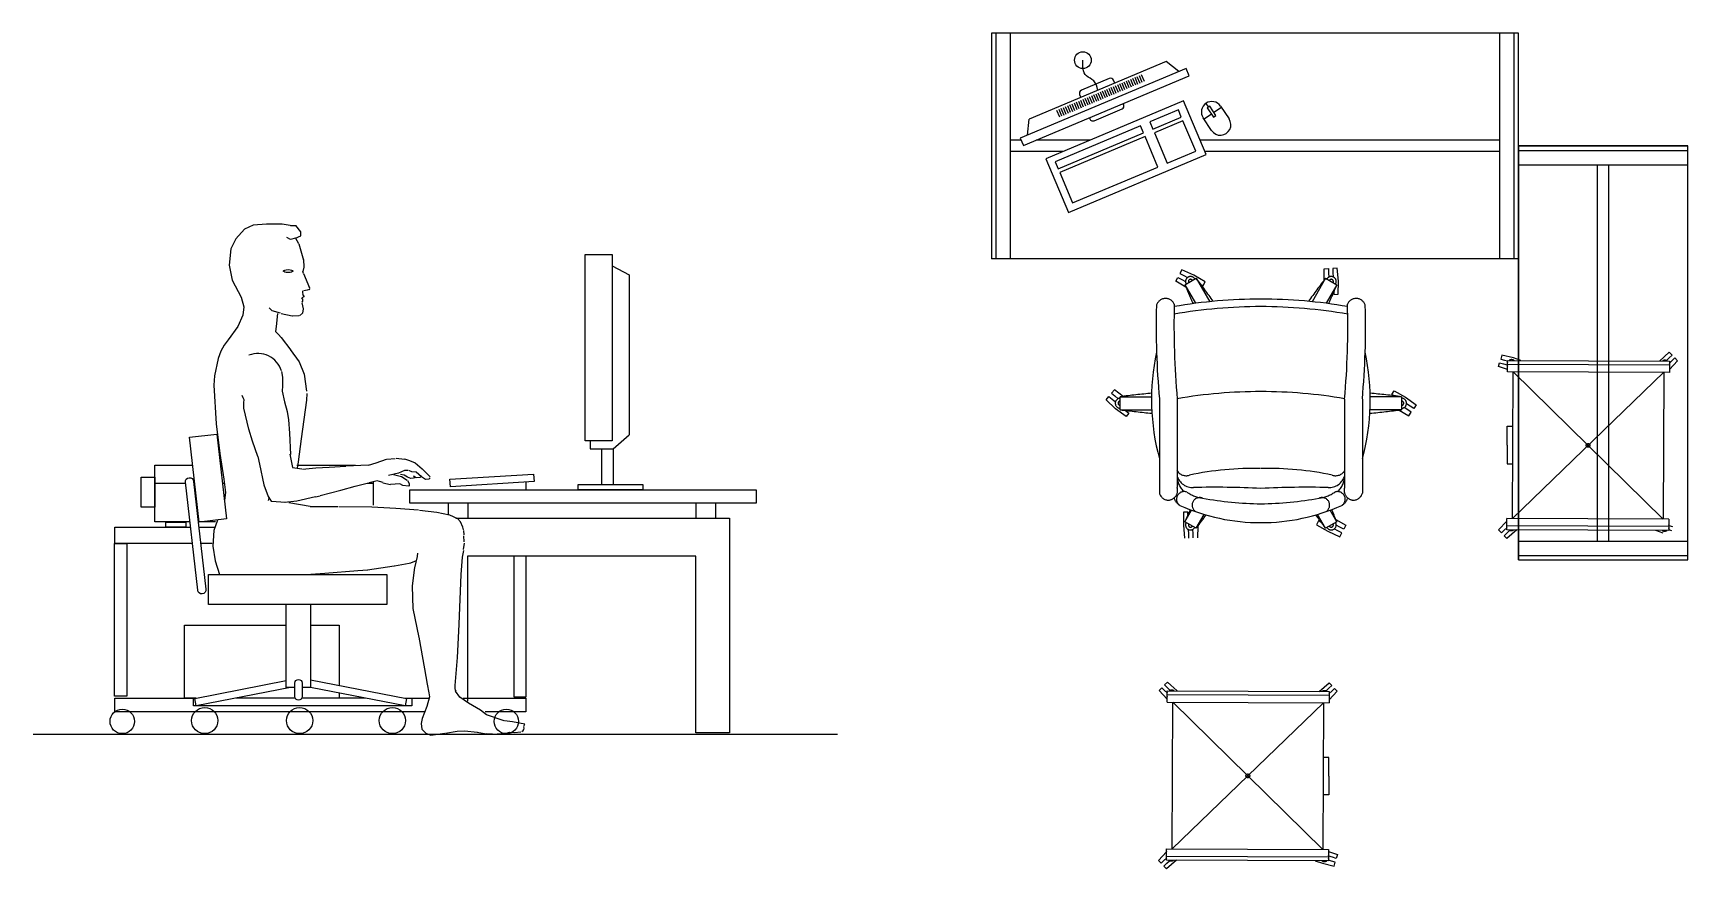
# Model space of a CAD drawing. Header units: metres. Extents: x 1905 to 1922.2, y 1773.7 to 1790.9.
# Drawn here: x 1908.789 to 1913.184, y 1778.733 to 1780.954 of the extents above; entities that cross this region are included whole.
import ezdxf

# ---------------------------------------------------------------- set-up
doc = ezdxf.new("R2010")
doc.units = ezdxf.units.M
doc.linetypes.add('DASHED', pattern=[70, 50, -20])
for name, color, linetype in [('ARREDI', 7, 'Continuous'), ('MEBEL', 7, 'DASHED'), ('UFFICI', 7, 'Continuous')]:
    doc.layers.add(name, color=color, linetype=linetype)

# ---------------------------------------------------------------- blocks, each defined once
blk = doc.blocks.new('CCADUNITCIRCLE', base_point=(0.01, 0.01))
at = {"color": 0, "linetype": 'ByBlock'}
blk.add_circle((0, 0), 1, dxfattribs=at)
blk = doc.blocks.new('CCADLAY2OBJ876')
at = {"layer": 'UFFICI', "color": 7, "linetype": 'Continuous'}
blk.add_arc((0, 0), 1, 17.78282, 110.87537, dxfattribs=at)
blk = doc.blocks.new('CCADLAY2OBJ759')
at = {"layer": 'UFFICI', "color": 7, "linetype": 'Continuous'}
blk.add_arc((0, 0), 1, 128.6595, 198.4362, dxfattribs=at)
blk = doc.blocks.new('CCADLAY2OBJ758')
at = {"layer": 'UFFICI', "color": 7, "linetype": 'Continuous'}
blk.add_arc((0, 0), 1, 270, 90, dxfattribs=at)
blk = doc.blocks.new('CCADLAY2OBJ754')
at = {"layer": 'UFFICI', "color": 7, "linetype": 'Continuous'}
blk.add_arc((0, 0), 1, 270, 90, dxfattribs=at)
blk = doc.blocks.new('CCADLAY2OBJ781')
at = {"layer": 'UFFICI', "color": 7, "linetype": 'Continuous'}
blk.add_arc((0, 0), 1, 140.2756, 243.5885, dxfattribs=at)
blk = doc.blocks.new('CCADLAY2OBJ857')
at = {"layer": 'UFFICI', "color": 7, "linetype": 'Continuous'}
blk.add_arc((0, 0), 1, 303.6896, 14.0364, dxfattribs=at)

msp = doc.modelspace()

# ---------------------------------------------------------------- linework, layer by layer
for p, q in [((1910.2987, 1779.8492), (1910.2987, 1779.7547)), ((1910.329, 1779.8492), (1910.329, 1779.7547))]:
    msp.add_line(p, q)
at = {"color": 251}
for points in [[(1911.8445, 1780.7738), (1911.4787, 1780.6199), (1911.5386, 1780.4775), (1911.9044, 1780.6315)], [(1911.8305, 1780.7498), (1911.7549, 1780.718), (1911.7629, 1780.6991), (1911.8384, 1780.7309)], [(1911.7303, 1780.7076), (1911.5037, 1780.6122), (1911.5117, 1780.5934), (1911.7382, 1780.6887)], [(1911.8425, 1780.7213), (1911.7669, 1780.6895), (1911.8011, 1780.6084), (1911.8766, 1780.6402)], [(1911.7423, 1780.6791), (1911.5157, 1780.5838), (1911.5498, 1780.5027), (1911.7764, 1780.598)]]:
    msp.add_lwpolyline(points, close=True, dxfattribs=at)
msp.add_lwpolyline([(1910.329, 1779.7547), (1910.4078, 1779.7547), (1910.4078, 1779.7402), (1910.2365, 1779.7402), (1910.2365, 1779.7547), (1910.329, 1779.7547)])
at = {"layer": 'ARREDI', "color": 251}
for p, q in [((1911.7985, 1780.8786), (1911.4346, 1780.7255)), ((1911.832, 1780.8525), (1911.7985, 1780.8786)), ((1911.8512, 1780.8605), (1911.4107, 1780.6752)), ((1911.4192, 1780.655), (1911.8596, 1780.8404)), ((1911.7173, 1780.8156), (1911.7098, 1780.8335)), ((1911.7231, 1780.818), (1911.7155, 1780.8359)), ((1911.7288, 1780.8205), (1911.7213, 1780.8383)), ((1911.7346, 1780.8229), (1911.7271, 1780.8407)), ((1911.7403, 1780.8253), (1911.7328, 1780.8432)), ((1911.8596, 1780.8404), (1911.8512, 1780.8605)), ((1911.6136, 1780.772), (1911.6061, 1780.7898)), ((1911.6194, 1780.7744), (1911.6119, 1780.7922)), ((1911.6251, 1780.7768), (1911.6176, 1780.7947)), ((1911.6309, 1780.7792), (1911.6234, 1780.7971)), ((1911.6366, 1780.7817), (1911.6291, 1780.7995)), ((1911.6424, 1780.7841), (1911.6349, 1780.8019)), ((1911.6482, 1780.7865), (1911.6407, 1780.8044)), ((1911.6539, 1780.7889), (1911.6464, 1780.8068)), ((1911.6597, 1780.7914), (1911.6522, 1780.8092)), ((1911.6655, 1780.7938), (1911.6579, 1780.8116)), ((1911.6712, 1780.7962), (1911.6637, 1780.8141)), ((1911.677, 1780.7986), (1911.6695, 1780.8165)), ((1911.6827, 1780.8011), (1911.6752, 1780.8189)), ((1911.6885, 1780.8035), (1911.681, 1780.8213)), ((1911.6943, 1780.8059), (1911.6867, 1780.8238)), ((1911.7, 1780.8083), (1911.6925, 1780.8262)), ((1911.7058, 1780.8108), (1911.6983, 1780.8286)), ((1911.7115, 1780.8132), (1911.704, 1780.831)), ((1911.5157, 1780.7308), (1911.5082, 1780.7486)), ((1911.5214, 1780.7332), (1911.5139, 1780.751)), ((1911.5272, 1780.7356), (1911.5197, 1780.7535)), ((1911.533, 1780.738), (1911.5254, 1780.7559)), ((1911.5387, 1780.7405), (1911.5312, 1780.7583)), ((1911.5445, 1780.7429), (1911.537, 1780.7607)), ((1911.5502, 1780.7453), (1911.5427, 1780.7631)), ((1911.556, 1780.7477), (1911.5485, 1780.7656)), ((1911.5618, 1780.7502), (1911.5543, 1780.768)), ((1911.5675, 1780.7526), (1911.56, 1780.7704)), ((1911.5733, 1780.755), (1911.5658, 1780.7728)), ((1911.579, 1780.7574), (1911.5715, 1780.7753)), ((1911.5848, 1780.7598), (1911.5773, 1780.7777)), ((1911.5906, 1780.7623), (1911.5831, 1780.7801)), ((1911.5963, 1780.7647), (1911.5888, 1780.7825)), ((1911.6021, 1780.7671), (1911.5946, 1780.785)), ((1911.6078, 1780.7695), (1911.6003, 1780.7874)), ((1911.9105, 1780.7579), (1911.9041, 1780.7675)), ((1911.9451, 1780.7564), (1911.9252, 1780.743)), ((1911.9427, 1780.7599), (1911.9653, 1780.7262)), ((1911.4298, 1780.6832), (1911.4346, 1780.7255)), ((1911.919, 1780.6952), (1911.8964, 1780.7289)), ((1911.9187, 1780.7387), (1911.8988, 1780.7254)), ((1911.4107, 1780.6752), (1911.4192, 1780.655))]:
    msp.add_line(p, q, dxfattribs=at)
for points in [[(1911.6614, 1780.8209), (1911.6581, 1780.8288, 0.414214), (1911.647, 1780.8333), (1911.5729, 1780.8021, 0.414214), (1911.5684, 1780.791), (1911.5717, 1780.7831)], [(1911.5946, 1780.7288), (1911.5958, 1780.7259, 0.414214), (1911.6068, 1780.7214), (1911.681, 1780.7526, 0.414214), (1911.6855, 1780.7637), (1911.6843, 1780.7666)]]:
    msp.add_lwpolyline(points, format="xyb", dxfattribs=at)
msp.add_lwpolyline([(1911.9304, 1780.7352), (1911.9138, 1780.7601), (1911.9073, 1780.7557), (1911.924, 1780.7308)], close=True, dxfattribs=at)
msp.add_circle((1911.5769, 1780.8822), 0.0222, dxfattribs=at)
for centre, start, end in [((1911.9196, 1780.7444), 33.8331, 213.8331), ((1911.9421, 1780.7107), 213.8331, 33.8331)]:
    msp.add_arc(centre, 0.0279, start, end, dxfattribs=at)
msp.add_spline([(1911.6165, 1780.802), (1911.6057, 1780.8277), (1911.5864, 1780.8406), (1911.5769, 1780.8822)], degree=3, dxfattribs=at)
at = {"layer": 'MEBEL', "color": 251, "ltscale": 100}
for p, q in [((1911.3339, 1780.9542), (1911.3339, 1780.3542)), ((1911.3339, 1780.9542), (1911.3339, 1780.3542)), ((1912.7339, 1780.9542), (1911.3339, 1780.9542)), ((1911.3459, 1780.9542), (1911.3459, 1780.3542)), ((1911.3839, 1780.9542), (1911.3839, 1780.3542)), ((1912.7339, 1780.9542), (1911.9781, 1780.9542)), ((1912.6839, 1780.9542), (1912.6839, 1780.3542)), ((1912.7219, 1780.9542), (1912.7219, 1780.3542)), ((1912.7339, 1780.3542), (1912.7339, 1780.9542)), ((1911.4132, 1780.6692), (1911.3839, 1780.6692)), ((1911.596, 1780.6692), (1911.453, 1780.6692)), ((1912.6839, 1780.6692), (1911.8885, 1780.6692)), ((1911.5247, 1780.6392), (1911.3839, 1780.6392)), ((1912.6839, 1780.6392), (1911.9011, 1780.6392)), ((1913.1839, 1780.6542), (1912.7339, 1780.6542)), ((1912.7339, 1780.6542), (1913.1839, 1780.6542)), ((1912.7339, 1780.6542), (1912.7339, 1780.2542)), ((1912.7339, 1780.2542), (1912.7339, 1780.6542)), ((1912.7339, 1780.6422), (1913.1839, 1780.6422)), ((1913.1439, 1780.6542), (1913.1739, 1780.6542)), ((1913.1839, 1780.2542), (1913.1839, 1780.6542)), ((1912.7339, 1780.6042), (1913.1839, 1780.6042)), ((1912.9439, 1780.2542), (1912.9439, 1780.6042)), ((1912.9739, 1780.2542), (1912.9739, 1780.6042)), ((1912.7339, 1780.5442), (1912.7339, 1780.5142)), ((1912.7339, 1780.3542), (1911.3339, 1780.3542)), ((1911.8401, 1780.3253), (1911.8348, 1780.315)), ((1911.8348, 1780.315), (1911.8451, 1780.3097)), ((1911.8717, 1780.3109), (1911.8401, 1780.3253)), ((1911.8451, 1780.3097), (1911.855, 1780.3046)), ((1911.9017, 1780.2934), (1911.8717, 1780.3109)), ((1912.2175, 1780.2974), (1912.2176, 1780.3278)), ((1912.2176, 1780.3278), (1912.2291, 1780.3283)), ((1912.2291, 1780.3283), (1912.2297, 1780.3168)), ((1912.2297, 1780.3168), (1912.2302, 1780.3056)), ((1912.2522, 1780.3294), (1912.2407, 1780.3288)), ((1912.2407, 1780.3288), (1912.2412, 1780.3173)), ((1912.2412, 1780.3173), (1912.2417, 1780.3062)), ((1912.2555, 1780.2948), (1912.2522, 1780.3294)), ((1911.8242, 1780.2945), (1911.8295, 1780.3048)), ((1911.8505, 1780.2792), (1911.8242, 1780.2945)), ((1911.8295, 1780.3048), (1911.8398, 1780.2995)), ((1911.8398, 1780.2995), (1911.8497, 1780.2943)), ((1911.8479, 1780.2853), (1911.8779, 1780.3026)), ((1911.8479, 1780.2853), (1911.8764, 1780.2361)), ((1911.8779, 1780.3026), (1911.9138, 1780.2404)), ((1911.8903, 1780.2863), (1911.8964, 1780.2832)), ((1911.8964, 1780.2832), (1911.9017, 1780.2934)), ((1912.2215, 1780.3026), (1912.1856, 1780.2404)), ((1912.2215, 1780.3026), (1912.2515, 1780.2853)), ((1912.2515, 1780.2853), (1912.2231, 1780.2361)), ((1912.2435, 1780.2664), (1912.2438, 1780.2596)), ((1912.2554, 1780.2601), (1912.2555, 1780.2948)), ((1912.2438, 1780.2596), (1912.2554, 1780.2601)), ((1912.7339, 1779.5542), (1912.7339, 1780.2542)), ((1912.7339, 1780.2542), (1912.7339, 1779.5542)), ((1912.9439, 1779.6042), (1912.9439, 1780.2542)), ((1912.9739, 1779.6042), (1912.9739, 1780.2542)), ((1913.1839, 1779.5542), (1913.1839, 1780.2542)), ((1912.6896, 1780.098), (1912.6868, 1780.0879)), ((1912.6868, 1780.0879), (1912.6969, 1780.085)), ((1912.7204, 1780.0909), (1912.6896, 1780.098)), ((1912.7402, 1780.0841), (1912.7204, 1780.0909)), ((1913.108, 1780.0826), (1913.1345, 1780.1058)), ((1913.1342, 1780.091), (1913.127, 1780.0839)), ((1913.1418, 1780.0983), (1913.1342, 1780.091)), ((1913.1345, 1780.1058), (1913.1418, 1780.0983)), ((1913.1491, 1780.0907), (1913.1415, 1780.0834)), ((1913.1564, 1780.0832), (1913.1491, 1780.0907)), ((1912.681, 1780.0677), (1912.6839, 1780.0778)), ((1912.7046, 1780.0597), (1912.681, 1780.0677)), ((1912.6839, 1780.0778), (1912.694, 1780.0749)), ((1912.694, 1780.0749), (1912.7037, 1780.0722)), ((1912.6969, 1780.085), (1912.7047, 1780.0828)), ((1912.7046, 1780.0543), (1912.7047, 1780.0843)), ((1913.1346, 1780.0525), (1912.7046, 1780.0543)), ((1912.7047, 1780.0843), (1913.1347, 1780.0825)), ((1912.7047, 1780.0743), (1913.1347, 1780.0725)), ((1912.718, 1779.6642), (1912.7196, 1780.0542)), ((1913.1196, 1780.0526), (1912.718, 1779.6642)), ((1912.7196, 1780.0542), (1913.118, 1779.6626)), ((1913.1196, 1780.0526), (1913.118, 1779.6626)), ((1913.1415, 1780.0834), (1913.1343, 1780.0764)), ((1913.1347, 1780.0825), (1913.1346, 1780.0525)), ((1913.1346, 1780.0599), (1913.1348, 1780.0601)), ((1913.1348, 1780.0601), (1913.1564, 1780.0832)), ((1911.6608, 1780.006), (1911.6534, 1779.9972)), ((1911.6836, 1779.9887), (1911.6608, 1780.006)), ((1912.3972, 1779.994), (1912.4034, 1780.0037)), ((1912.4034, 1780.0037), (1912.4335, 1779.9865)), ((1911.6385, 1779.9795), (1911.6459, 1779.9884)), ((1911.6639, 1779.9559), (1911.6385, 1779.9795)), ((1911.6459, 1779.9884), (1911.6548, 1779.9809)), ((1911.6534, 1779.9972), (1911.6622, 1779.9898)), ((1911.6548, 1779.9809), (1911.6633, 1779.9738)), ((1911.6622, 1779.9898), (1911.6707, 1779.9826)), ((1911.6915, 1779.9349), (1911.6639, 1779.9559)), ((1911.6762, 1779.9531), (1911.6762, 1779.9878)), ((1911.6762, 1779.9878), (1911.7594, 1779.9878)), ((1911.7802, 1779.9817), (1911.7802, 1779.7318)), ((1911.8274, 1779.9817), (1911.8274, 1779.7464)), ((1912.272, 1779.9817), (1912.272, 1779.7464)), ((1912.3192, 1779.9817), (1912.3192, 1779.7318)), ((1912.4233, 1779.9878), (1912.34, 1779.9878)), ((1912.4029, 1779.9904), (1912.3972, 1779.994)), ((1912.4233, 1779.9878), (1912.4233, 1779.9531)), ((1912.4396, 1779.9532), (1912.4302, 1779.9592)), ((1912.4335, 1779.9865), (1912.4618, 1779.9664)), ((1912.4458, 1779.9629), (1912.4364, 1779.9689)), ((1912.4556, 1779.9567), (1912.4458, 1779.9629)), ((1912.4618, 1779.9664), (1912.4556, 1779.9567)), ((1911.6762, 1779.9531), (1911.7599, 1779.9531)), ((1911.6898, 1779.9514), (1911.6901, 1779.9512)), ((1911.6901, 1779.9512), (1911.6989, 1779.9437)), ((1911.6989, 1779.9437), (1911.6915, 1779.9349)), ((1912.4233, 1779.9531), (1912.3395, 1779.9531)), ((1912.4167, 1779.9523), (1912.4431, 1779.9372)), ((1912.4493, 1779.9469), (1912.4396, 1779.9532)), ((1912.4431, 1779.9372), (1912.4493, 1779.9469)), ((1912.7038, 1779.8593), (1912.704, 1779.9093)), ((1912.704, 1779.9093), (1912.719, 1779.9092)), ((1912.7038, 1779.8593), (1912.7036, 1779.8093)), ((1912.7038, 1779.8593), (1912.7038, 1779.8593)), ((1912.7038, 1779.8593), (1912.7038, 1779.8593)), ((1912.7036, 1779.8093), (1912.7186, 1779.8092)), ((1911.844, 1779.6808), (1911.8439, 1779.6461)), ((1911.8556, 1779.6813), (1911.844, 1779.6808)), ((1911.8479, 1779.6556), (1911.8655, 1779.6861)), ((1911.8779, 1779.6383), (1911.8479, 1779.6556)), ((1911.8559, 1779.6745), (1911.8556, 1779.6813)), ((1911.8779, 1779.6383), (1911.8991, 1779.6749)), ((1912.2031, 1779.6578), (1912.1977, 1779.6475)), ((1912.1977, 1779.6475), (1912.2277, 1779.6301)), ((1912.2215, 1779.6383), (1912.2003, 1779.6749)), ((1912.2091, 1779.6547), (1912.2031, 1779.6578)), ((1912.2515, 1779.6556), (1912.2215, 1779.6383)), ((1912.2515, 1779.6556), (1912.2339, 1779.6861)), ((1912.2489, 1779.6617), (1912.2752, 1779.6464)), ((1912.2596, 1779.6415), (1912.2497, 1779.6466)), ((1912.2752, 1779.6464), (1912.2699, 1779.6362)), ((1912.7028, 1779.6567), (1912.6812, 1779.6336)), ((1912.7029, 1779.6343), (1912.703, 1779.6643)), ((1913.133, 1779.6625), (1912.703, 1779.6643)), ((1913.133, 1779.6625), (1913.1329, 1779.6325)), ((1911.8439, 1779.6461), (1911.8472, 1779.6116)), ((1911.8582, 1779.6236), (1911.8577, 1779.6348)), ((1911.8587, 1779.6121), (1911.8582, 1779.6236)), ((1911.8698, 1779.6242), (1911.8692, 1779.6353)), ((1911.8703, 1779.6126), (1911.8698, 1779.6242)), ((1911.8819, 1779.6436), (1911.8818, 1779.6131)), ((1912.2277, 1779.6301), (1912.2593, 1779.6156)), ((1912.2543, 1779.6312), (1912.2444, 1779.6363)), ((1912.2646, 1779.6259), (1912.2543, 1779.6312)), ((1912.2593, 1779.6156), (1912.2646, 1779.6259)), ((1912.2699, 1779.6362), (1912.2596, 1779.6415)), ((1912.6812, 1779.6336), (1912.6885, 1779.6261)), ((1912.6885, 1779.6261), (1912.6961, 1779.6334)), ((1912.6958, 1779.6185), (1912.7034, 1779.6258)), ((1912.7031, 1779.611), (1912.6958, 1779.6185)), ((1912.6961, 1779.6334), (1912.7034, 1779.6404)), ((1913.1329, 1779.6325), (1912.7029, 1779.6343)), ((1913.133, 1779.6425), (1912.703, 1779.6443)), ((1912.7296, 1779.6342), (1912.7031, 1779.611)), ((1912.7034, 1779.6258), (1912.7107, 1779.6329)), ((1912.7339, 1779.6042), (1913.1839, 1779.6042)), ((1913.0974, 1779.6327), (1913.1173, 1779.6259)), ((1913.1408, 1779.6318), (1913.1329, 1779.634)), ((1913.1437, 1779.6419), (1913.1339, 1779.6446)), ((1912.7339, 1779.5662), (1913.1839, 1779.5662)), ((1912.7339, 1779.5542), (1913.1839, 1779.5542)), ((1911.7793, 1779.2069), (1911.7866, 1779.2144)), ((1911.8006, 1779.1837), (1911.7793, 1779.2069)), ((1911.7866, 1779.2144), (1911.7941, 1779.207)), ((1911.8014, 1779.2294), (1911.794, 1779.2219)), ((1911.794, 1779.2219), (1911.8015, 1779.2145)), ((1911.7941, 1779.207), (1911.8014, 1779.1999)), ((1911.8276, 1779.206), (1911.8014, 1779.2294)), ((1911.8015, 1779.2145), (1911.8087, 1779.2074)), ((1912.2043, 1779.2045), (1912.2307, 1779.2276)), ((1912.2305, 1779.2128), (1912.2232, 1779.2058)), ((1912.238, 1779.2201), (1912.2305, 1779.2128)), ((1912.2307, 1779.2276), (1912.238, 1779.2201)), ((1912.2453, 1779.2125), (1912.2378, 1779.2052)), ((1912.2526, 1779.205), (1912.2453, 1779.2125)), ((1911.8009, 1779.1835), (1911.8006, 1779.1837)), ((1911.8008, 1779.1761), (1911.8009, 1779.2061)), ((1911.8008, 1779.1761), (1912.2308, 1779.1744)), ((1911.8009, 1779.2061), (1912.2309, 1779.2044)), ((1911.8009, 1779.1961), (1912.2309, 1779.1944)), ((1911.8143, 1778.786), (1911.8158, 1779.176)), ((1911.8143, 1778.786), (1912.2158, 1779.1744)), ((1912.2143, 1778.7844), (1911.8158, 1779.176)), ((1912.2158, 1779.1744), (1912.2143, 1778.7844)), ((1912.2378, 1779.2052), (1912.2305, 1779.1982)), ((1912.2309, 1779.2044), (1912.2308, 1779.1744)), ((1912.2311, 1779.182), (1912.2526, 1779.205)), ((1912.2302, 1779.0294), (1912.2152, 1779.0294)), ((1912.23, 1778.9794), (1912.2302, 1779.0294)), ((1912.23, 1778.9794), (1912.2298, 1778.9294)), ((1912.23, 1778.9794), (1912.23, 1778.9794)), ((1912.23, 1778.9794), (1912.23, 1778.9794)), ((1912.2298, 1778.9294), (1912.2148, 1778.9294)), ((1911.799, 1778.7785), (1911.7775, 1778.7555)), ((1911.7992, 1778.7787), (1911.799, 1778.7785)), ((1911.7992, 1778.7561), (1911.7993, 1778.7861)), ((1911.7993, 1778.7861), (1912.2293, 1778.7844)), ((1912.2293, 1778.7844), (1912.2291, 1778.7544)), ((1912.2292, 1778.779), (1912.2529, 1778.7709)), ((1912.2529, 1778.7709), (1912.25, 1778.7608)), ((1911.7775, 1778.7555), (1911.7848, 1778.7479)), ((1911.7848, 1778.7479), (1911.7923, 1778.7552)), ((1911.7921, 1778.7404), (1911.7996, 1778.7477)), ((1911.7994, 1778.7328), (1911.7921, 1778.7404)), ((1911.7923, 1778.7552), (1911.7996, 1778.7623)), ((1912.2292, 1778.7644), (1911.7992, 1778.7661)), ((1912.2291, 1778.7544), (1911.7992, 1778.7561)), ((1911.8258, 1778.756), (1911.7994, 1778.7328)), ((1911.7996, 1778.7477), (1911.8069, 1778.7547)), ((1912.1937, 1778.7545), (1912.2135, 1778.7478)), ((1912.2135, 1778.7478), (1912.2442, 1778.7406)), ((1912.237, 1778.7536), (1912.2292, 1778.7558)), ((1912.2399, 1778.7637), (1912.2301, 1778.7665)), ((1912.2471, 1778.7507), (1912.237, 1778.7536)), ((1912.25, 1778.7608), (1912.2399, 1778.7637)), ((1912.2442, 1778.7406), (1912.2471, 1778.7507))]:
    msp.add_line(p, q, dxfattribs=at)
at = {"layer": 'MEBEL', "ltscale": 100}
for centre in [(1912.9188, 1779.8584), (1912.015, 1778.9802)]:
    msp.add_circle(centre, 0.005, dxfattribs=at)
at = {"layer": 'MEBEL', "linetype": 'Continuous', "ltscale": 0.7}
for centre in [(1912.9188, 1779.8584), (1912.015, 1778.9802)]:
    msp.add_circle(centre, 0.005, dxfattribs=at)
at = {"layer": 'MEBEL', "color": 251, "ltscale": 100}
for centre, radius, start, end in [((1911.8629, 1780.294), 0.0133, 30, 210), ((1912.2365, 1780.294), 0.0133, 330, 150), ((1913.7584, 1781.0787), 2.0687, 202.5522, 204.0646), ((1911.8629, 1780.294), 0.00578, 30, 210), ((1910.2356, 1779.0448), 2.0687, 35.3389, 37.4478), ((1913.8638, 1779.0448), 2.0687, 142.5522, 144.6611), ((1910.341, 1781.0787), 2.0687, 335.9354, 337.4478), ((1912.2365, 1780.294), 0.00578, 330, 150), ((1913.9027, 1780.1728), 2.1311, 178.4583, 185.1431), ((1911.7966, 1780.224), 0.025, 23.3646, 166.0119), ((1913.9811, 1780.1746), 2.1622, 178.4274, 185.1186), ((1912.0497, 1778.9096), 1.3177, 90, 100.0809), ((1912.0497, 1778.9096), 1.3377, 90, 99.9112), ((1912.0497, 1778.9096), 1.3377, 80.0888, 90), ((1912.0497, 1778.9096), 1.3177, 79.9191, 90), ((1910.1184, 1780.1746), 2.1622, 354.8814, 1.5726), ((1912.3028, 1780.224), 0.025, 13.9881, 156.6354), ((1910.1967, 1780.1728), 2.1311, 354.8569, 1.5417), ((1912.3617, 1779.9799), 0.6024, 167.935, 195.1126), ((1911.7377, 1779.9799), 0.6024, 344.8874, 12.065), ((1912.7156, 1780.0742), 0.0121, 55.7375, 123.8046), ((1912.7156, 1780.0742), 0.0121, 154.715, 204.8272), ((1913.1228, 1780.0726), 0.0121, 55.7375, 123.8046), ((1912.0497, 1778.6837), 1.3177, 90, 99.7142), ((1912.0497, 1778.6837), 1.3177, 80.2858, 90), ((1911.6762, 1779.9705), 0.0133, 90, 270), ((1911.6762, 1779.9705), 0.00578, 90, 270), ((1911.9443, 1777.9365), 2.0687, 95.1232, 97.4478), ((1912.1551, 1777.9365), 2.0687, 82.5522, 84.8768), ((1912.4233, 1779.9705), 0.0133, 270, 90), ((1912.4233, 1779.9705), 0.00578, 270, 90), ((1911.9443, 1782.0044), 2.0687, 262.5522, 264.9), ((1912.1551, 1782.0044), 2.0687, 275.1, 277.4478), ((1911.8511, 1779.8063), 0.0284, 210.9998, 288.2701), ((1912.0265, 1779.0121), 0.785, 88.3552, 102.2414), ((1912.0729, 1779.0121), 0.785, 77.7586, 91.6448), ((1912.2483, 1779.8063), 0.0284, 251.7299, 329.0002), ((1911.8029, 1779.7386), 0.0257, 268.5806, 17.7975), ((1911.8459, 1779.7155), 0.0201, 67.8258, 236.3114), ((1911.8816, 1779.7764), 0.0542, 179.478, 228.8422), ((1911.8685, 1779.7894), 0.043, 196.9411, 273.1092), ((1911.9073, 1779.8122), 0.0948, 235.4751, 262.4619), ((1911.9261, 1777.0926), 2.6545, 87.3318, 91.193), ((1912.1733, 1777.0926), 2.6545, 88.807, 92.6682), ((1912.1921, 1779.8122), 0.0948, 277.5381, 304.5249), ((1912.2309, 1779.7894), 0.043, 266.8908, 343.0589), ((1912.2535, 1779.7155), 0.0201, 303.6886, 112.1742), ((1912.2178, 1779.7764), 0.0542, 311.1578, 0.522), ((1912.2965, 1779.7386), 0.0257, 162.2025, 271.4194), ((1911.8045, 1779.7378), 0.025, 193.9881, 271.9852), ((1911.8539, 1779.7302), 0.0368, 198.6123, 238.7576), ((1912.0494, 1780.1799), 0.5268, 245.9635, 270.0368), ((1911.8872, 1779.6996), 0.0201, 67.8258, 236.3114), ((1912.0608, 1780.6295), 0.9262, 259.6746, 269.3108), ((1912.0386, 1780.6295), 0.9262, 270.6892, 280.3254), ((1912.05, 1780.1799), 0.5268, 269.9632, 294.0365), ((1912.2122, 1779.6996), 0.0201, 303.6886, 112.1742), ((1912.2455, 1779.7302), 0.0368, 301.2424, 341.3877), ((1912.295, 1779.7378), 0.025, 268.0148, 346.0119), ((1913.7584, 1778.8622), 2.0687, 156.4846, 157.4478), ((1911.8629, 1779.647), 0.0133, 150, 330), ((1911.8629, 1779.647), 0.00578, 150, 330), ((1910.2356, 1780.8962), 2.0687, 322.5522, 323.7681), ((1913.8638, 1780.8962), 2.0687, 216.2319, 217.4478), ((1912.2365, 1779.647), 0.0133, 210, 30), ((1912.2365, 1779.647), 0.00578, 210, 30), ((1910.341, 1778.8622), 2.0687, 22.5522, 23.5154), ((1913.122, 1779.6426), 0.0121, 334.715, 24.8272), ((1912.7148, 1779.6442), 0.0121, 235.7375, 303.8046), ((1913.122, 1779.6426), 0.0121, 235.7375, 303.8046), ((1911.8128, 1779.196), 0.0121, 55.7375, 123.8046), ((1911.8118, 1779.1961), 0.0121, 154.715, 204.8272), ((1912.219, 1779.1944), 0.0121, 55.7375, 123.8046), ((1912.2183, 1778.7644), 0.0121, 334.715, 24.8272), ((1911.8111, 1778.7661), 0.0121, 235.7375, 303.8046), ((1912.2183, 1778.7644), 0.0121, 235.7375, 303.8046)]:
    msp.add_arc(centre, radius, start, end, dxfattribs=at)
at = {"layer": 'UFFICI', "color": 7, "linetype": 'Continuous'}
for p, q in [((1909.3737, 1780.4436), (1909.3502, 1780.4333)), ((1909.409, 1780.4467), (1909.373, 1780.4436)), ((1909.4506, 1780.4467), (1909.409, 1780.4467)), ((1909.4712, 1780.4426), (1909.4506, 1780.4467)), ((1909.4722, 1780.4426), (1909.4862, 1780.4426)), ((1909.5001, 1780.4261), (1909.4862, 1780.4426)), ((1909.3275, 1780.4074), (1909.3139, 1780.3806)), ((1909.3502, 1780.4333), (1909.3275, 1780.4074)), ((1909.4722, 1780.4054), (1909.4629, 1780.4105)), ((1909.4856, 1780.4095), (1909.4722, 1780.4054)), ((1909.495, 1780.3943), (1909.4855, 1780.4102)), ((1909.4856, 1780.4095), (1909.5001, 1780.4157)), ((1909.495, 1780.3943), (1909.5071, 1780.351)), ((1909.5001, 1780.4157), (1909.5001, 1780.4261)), ((1909.3139, 1780.3806), (1909.3099, 1780.3371)), ((1909.5066, 1780.3522), (1909.5075, 1780.3321)), ((1909.3099, 1780.3371), (1909.3178, 1780.2979)), ((1909.5075, 1780.3321), (1909.5051, 1780.321)), ((1909.5066, 1780.3152), (1909.5051, 1780.321)), ((1909.5066, 1780.3152), (1909.5228, 1780.2768)), ((1910.327, 1780.336), (1910.3715, 1780.3118)), ((1910.3715, 1780.3119), (1910.3715, 1779.8864)), ((1909.3178, 1780.2979), (1909.3416, 1780.2524)), ((1909.5047, 1780.2646), (1909.5055, 1780.2594)), ((1909.5169, 1780.2707), (1909.5075, 1780.2694)), ((1909.5228, 1780.2731), (1909.5169, 1780.2707)), ((1909.3416, 1780.2524), (1909.3481, 1780.2265)), ((1909.3481, 1780.2265), (1909.3461, 1780.2048)), ((1909.5045, 1780.2478), (1909.5024, 1780.2509)), ((1909.5045, 1780.2414), (1909.5024, 1780.2393)), ((1909.5026, 1780.2375), (1909.506, 1780.2218)), ((1909.5075, 1780.2535), (1909.5027, 1780.251)), ((1909.506, 1780.2218), (1909.5043, 1780.21)), ((1909.5076, 1780.2562), (1909.5055, 1780.2594)), ((1909.5076, 1780.2562), (1909.5075, 1780.2535)), ((1909.3326, 1780.1748), (1909.3068, 1780.1386)), ((1909.3461, 1780.2048), (1909.3326, 1780.1748)), ((1909.4347, 1780.1748), (1909.4329, 1780.1614)), ((1909.4383, 1780.2089), (1909.4347, 1780.1748)), ((1909.4772, 1780.2017), (1909.4474, 1780.2079)), ((1909.4948, 1780.2031), (1909.4774, 1780.2017)), ((1909.5041, 1780.2098), (1909.496, 1780.2027)), ((1909.3068, 1780.1386), (1909.2964, 1780.1252)), ((1909.4329, 1780.1614), (1909.4402, 1780.1531)), ((1909.4402, 1780.1531), (1909.4474, 1780.1448)), ((1909.4474, 1780.1448), (1909.4732, 1780.1118)), ((1909.2799, 1780.089), (1909.2706, 1780.0435)), ((1909.2871, 1780.1087), (1909.2799, 1780.089)), ((1909.2964, 1780.1252), (1909.2871, 1780.1087)), ((1909.2706, 1780.0435), (1909.2685, 1780.0187)), ((1909.4489, 1780.0548), (1909.4511, 1780.0394)), ((1909.2685, 1780.0187), (1909.2747, 1779.9153)), ((1909.4512, 1780.0164), (1909.45, 1780.0027)), ((1909.45, 1780.0027), (1909.4561, 1779.9743)), ((1909.4511, 1780.0394), (1909.4512, 1780.0164)), ((1909.3465, 1779.985), (1909.3438, 1779.9909)), ((1909.3491, 1779.9791), (1909.3465, 1779.985)), ((1909.3482, 1779.9727), (1909.3491, 1779.9791)), ((1909.3487, 1779.9582), (1909.3482, 1779.9727)), ((1909.3619, 1779.9016), (1909.3489, 1779.9572)), ((1909.4561, 1779.9743), (1909.4639, 1779.9483)), ((1909.5146, 1779.9784), (1909.5011, 1779.8757)), ((1909.5156, 1779.996), (1909.5146, 1779.9784)), ((1909.2747, 1779.9153), (1909.2851, 1779.8368)), ((1909.4639, 1779.9483), (1909.4669, 1779.9268)), ((1909.4669, 1779.9268), (1909.4699, 1779.8907)), ((1909.3718, 1779.8696), (1909.3619, 1779.9016)), ((1909.3854, 1779.8289), (1909.3718, 1779.8696)), ((1909.4699, 1779.8907), (1909.4728, 1779.8341)), ((1909.5011, 1779.8757), (1909.4932, 1779.8149)), ((1909.2851, 1779.8368), (1909.2954, 1779.7685)), ((1909.3854, 1779.8289), (1909.3905, 1779.8084)), ((1909.7283, 1779.8214), (1909.7503, 1779.824)), ((1909.7527, 1779.8242), (1909.7749, 1779.8218)), ((1909.7748, 1779.8226), (1909.7889, 1779.8185)), ((1909.3905, 1779.8084), (1909.4019, 1779.7532)), ((1909.4932, 1779.8149), (1909.4905, 1779.7981)), ((1909.5044, 1779.7954), (1909.5395, 1779.7988)), ((1909.5395, 1779.7988), (1909.5755, 1779.8007)), ((1909.5755, 1779.8007), (1909.6192, 1779.8032)), ((1909.6795, 1779.8063), (1909.6192, 1779.8032)), ((1909.6796, 1779.8062), (1909.7003, 1779.812)), ((1909.7003, 1779.8123), (1909.7272, 1779.8214)), ((1909.7596, 1779.7849), (1909.7324, 1779.7788)), ((1909.7459, 1779.7813), (1909.7672, 1779.7758)), ((1909.7748, 1779.7921), (1909.7595, 1779.7847)), ((1909.7844, 1779.792), (1909.7748, 1779.7921)), ((1909.7944, 1779.7882), (1909.7864, 1779.7918)), ((1909.7887, 1779.8183), (1909.804, 1779.8117)), ((1909.806, 1779.7871), (1909.7944, 1779.7882)), ((1909.804, 1779.8117), (1909.8219, 1779.7962)), ((1909.82, 1779.7746), (1909.806, 1779.7871)), ((1909.8219, 1779.7962), (1909.843, 1779.7748)), ((1909.1124, 1779.7582), (1909.1935, 1779.7582)), ((1909.2158, 1779.7582), (1909.2182, 1779.7582)), ((1909.2917, 1779.7582), (1909.2976, 1779.7582)), ((1909.2954, 1779.7685), (1909.2996, 1779.7334)), ((1909.4019, 1779.7532), (1909.4128, 1779.7222)), ((1909.6064, 1779.7382), (1909.5513, 1779.7243)), ((1909.6064, 1779.739), (1909.6442, 1779.7498)), ((1909.6442, 1779.7498), (1909.6796, 1779.7587)), ((1909.6767, 1779.7582), (1909.6923, 1779.7582)), ((1909.7027, 1779.7638), (1909.6817, 1779.7588)), ((1909.7084, 1779.7621), (1909.7027, 1779.7638)), ((1909.7188, 1779.7595), (1909.7084, 1779.7621)), ((1909.7178, 1779.7592), (1909.7383, 1779.7543)), ((1909.7624, 1779.756), (1909.7383, 1779.7543)), ((1909.7709, 1779.7521), (1909.7624, 1779.756)), ((1909.7672, 1779.7758), (1909.782, 1779.7658)), ((1909.7862, 1779.7502), (1909.7709, 1779.7521)), ((1909.7829, 1779.7651), (1909.7879, 1779.7569)), ((1909.7879, 1779.7569), (1909.7873, 1779.7503)), ((1909.7893, 1779.7402), (1910.7092, 1779.7402)), ((1909.7893, 1779.7053), (1909.7893, 1779.7402)), ((1909.8312, 1779.7681), (1909.82, 1779.7746)), ((1909.8401, 1779.769), (1909.8312, 1779.7681)), ((1909.8433, 1779.7725), (1909.8401, 1779.769)), ((1910.0972, 1779.7599), (1910.0972, 1779.7419)), ((1910.7092, 1779.7402), (1910.7092, 1779.7053)), ((1909.2996, 1779.7334), (1909.2969, 1779.7125)), ((1909.4128, 1779.7222), (1909.421, 1779.7103)), ((1909.4152, 1779.7189), (1909.4134, 1779.7124)), ((1909.421, 1779.7103), (1909.4603, 1779.7078)), ((1909.4896, 1779.7103), (1909.4568, 1779.7064)), ((1909.5249, 1779.6962), (1909.4676, 1779.7056)), ((1909.5392, 1779.7213), (1909.4896, 1779.7103)), ((1909.5249, 1779.6962), (1909.5983, 1779.6962)), ((1909.5392, 1779.7213), (1909.5513, 1779.7243)), ((1909.6004, 1779.6962), (1909.6881, 1779.6949)), ((1909.6881, 1779.6949), (1909.7521, 1779.6917)), ((1909.7521, 1779.6917), (1909.8123, 1779.6868)), ((1910.7092, 1779.7053), (1909.7893, 1779.7053)), ((1909.8921, 1779.7056), (1909.9435, 1779.7056)), ((1909.8921, 1779.676), (1909.8921, 1779.7056)), ((1909.9435, 1779.7056), (1909.9435, 1779.665)), ((1910.5499, 1779.665), (1910.5499, 1779.7056)), ((1910.6013, 1779.7056), (1910.6013, 1779.665)), ((1909.2784, 1779.6601), (1909.2685, 1779.6321)), ((1909.8151, 1779.6861), (1909.8609, 1779.6806)), ((1909.8609, 1779.6806), (1909.8951, 1779.6737)), ((1909.8951, 1779.6737), (1909.9157, 1779.6641)), ((1909.9114, 1779.665), (1910.6388, 1779.665)), ((1909.9157, 1779.6637), (1909.924, 1779.6557)), ((1909.923, 1779.6558), (1909.9292, 1779.6424)), ((1910.6388, 1779.665), (1910.6388, 1779.0946)), ((1909.0063, 1779.6411), (1909.2068, 1779.6411)), ((1909.0063, 1779.5977), (1909.0063, 1779.6411)), ((1909.2291, 1779.6411), (1909.2712, 1779.6411)), ((1909.2685, 1779.6321), (1909.2665, 1779.5907)), ((1909.9292, 1779.6414), (1909.9313, 1779.6342)), ((1909.9315, 1779.6322), (1909.9324, 1779.6208)), ((1909.9321, 1779.6182), (1909.9331, 1779.6017)), ((1909.0051, 1779.1917), (1909.0051, 1779.5977)), ((1909.0051, 1779.5977), (1909.0376, 1779.5977)), ((1909.2118, 1779.5977), (1909.0063, 1779.5977)), ((1909.0376, 1779.5977), (1909.0376, 1779.1917)), ((1909.264, 1779.5977), (1909.2341, 1779.5977)), ((1909.2665, 1779.5907), (1909.2727, 1779.5514)), ((1909.8092, 1779.5631), (1909.8017, 1779.5326)), ((1909.8099, 1779.5718), (1909.8091, 1779.5641)), ((1909.9284, 1779.5611), (1909.925, 1779.5153)), ((1909.9315, 1779.5793), (1909.9284, 1779.5611)), ((1909.9333, 1779.5986), (1909.9312, 1779.5814)), ((1909.9425, 1779.5644), (1909.9425, 1779.1791)), ((1910.5489, 1779.5644), (1909.9425, 1779.5644)), ((1910.0663, 1779.1891), (1910.0663, 1779.5644)), ((1910.0971, 1779.5644), (1910.0971, 1779.1891)), ((1910.5489, 1779.0946), (1910.5489, 1779.5644)), ((1909.2727, 1779.5514), (1909.2836, 1779.5149)), ((1909.514, 1779.5149), (1909.5632, 1779.5191)), ((1909.5632, 1779.5191), (1909.6511, 1779.5256)), ((1909.6512, 1779.5258), (1909.6779, 1779.5276)), ((1909.6769, 1779.5276), (1909.7482, 1779.538)), ((1909.7486, 1779.5384), (1909.7875, 1779.5452)), ((1909.7892, 1779.5457), (1909.8051, 1779.5514)), ((1909.8017, 1779.5336), (1909.7953, 1779.4856)), ((1909.925, 1779.5153), (1909.9196, 1779.3834)), ((1909.7954, 1779.4846), (1909.797, 1779.4246)), ((1909.797, 1779.4246), (1909.813, 1779.3479)), ((1909.1913, 1779.1867), (1909.1913, 1779.3804)), ((1909.1913, 1779.3804), (1909.4613, 1779.3804)), ((1909.5254, 1779.3804), (1909.6019, 1779.3804)), ((1909.6019, 1779.3804), (1909.6019, 1779.2208)), ((1909.813, 1779.3489), (1909.8285, 1779.2649)), ((1909.9197, 1779.3824), (1909.9147, 1779.2951)), ((1909.9147, 1779.2951), (1909.9089, 1779.2201)), ((1909.8285, 1779.2649), (1909.8351, 1779.2239)), ((1909.8351, 1779.2239), (1909.8397, 1779.2004)), ((1909.0376, 1779.1917), (1909.0051, 1779.1917)), ((1909.0063, 1779.1868), (1909.2222, 1779.1868)), ((1909.0063, 1779.1506), (1909.0063, 1779.1868)), ((1909.2213, 1779.1867), (1909.1913, 1779.1867)), ((1909.4852, 1779.1867), (1909.3282, 1779.1867)), ((1909.6707, 1779.1867), (1909.5024, 1779.1867)), ((1909.6019, 1779.2001), (1909.6019, 1779.1867)), ((1909.7768, 1779.1868), (1909.8405, 1779.1868)), ((1909.8347, 1779.1649), (1909.8224, 1779.1327)), ((1909.8413, 1779.1901), (1909.8347, 1779.1649)), ((1909.8397, 1779.2004), (1909.8413, 1779.1901)), ((1909.9218, 1779.1892), (1909.9104, 1779.2054)), ((1909.9456, 1779.1735), (1909.9218, 1779.1892)), ((1909.9314, 1779.1868), (1910.0971, 1779.1868)), ((1909.9771, 1779.1549), (1909.9456, 1779.1735)), ((1910.0971, 1779.1891), (1910.0663, 1779.1891)), ((1910.0971, 1779.1868), (1910.0971, 1779.1506)), ((1909.8277, 1779.1506), (1909.0063, 1779.1506)), ((1909.8224, 1779.1327), (1909.8198, 1779.1194)), ((1909.8198, 1779.1194), (1909.8217, 1779.104)), ((1909.9933, 1779.1421), (1909.9771, 1779.1549)), ((1910.0971, 1779.1506), (1909.9892, 1779.1506)), ((1910.04, 1779.1266), (1909.9933, 1779.1421)), ((1910.0619, 1779.1238), (1910.041, 1779.1267)), ((1910.0944, 1779.1175), (1910.0619, 1779.1238)), ((1909.8317, 1779.0932), (1909.8217, 1779.104)), ((1909.8317, 1779.0932), (1909.8451, 1779.0883)), ((1909.8451, 1779.0883), (1909.8825, 1779.0932)), ((1909.8845, 1779.0933), (1909.9153, 1779.0993)), ((1909.9153, 1779.0993), (1909.9349, 1779.0995)), ((1909.9349, 1779.0995), (1909.9693, 1779.0964)), ((1909.9683, 1779.0964), (1909.9924, 1779.0916)), ((1910.009, 1779.0906), (1909.9924, 1779.0916)), ((1910.009, 1779.0906), (1910.0451, 1779.0938)), ((1910.0451, 1779.0938), (1910.0553, 1779.0965)), ((1910.0553, 1779.0965), (1910.0678, 1779.0952)), ((1910.0678, 1779.0952), (1910.0842, 1779.0972)), ((1910.0926, 1779.1122), (1910.0944, 1779.1175)), ((1910.6388, 1779.0946), (1910.5489, 1779.0946))]:
    msp.add_line(p, q, dxfattribs=at)
at = {"layer": 'UFFICI', "linetype": 'Continuous'}
msp.add_line((1910.9256, 1779.0902), (1908.7888, 1779.0902), dxfattribs=at)
at = {"layer": 'UFFICI', "color": 7, "linetype": 'Continuous'}
for points in [[(1910.2549, 1780.3658), (1910.327, 1780.3658), (1910.327, 1779.8702), (1910.2549, 1779.8702)], [(1909.2769, 1779.8884), (1909.3026, 1779.6629), (1909.23, 1779.6546), (1909.2043, 1779.8801)], [(1910.118, 1779.7824), (1910.1192, 1779.7622), (1909.8971, 1779.7486), (1909.8959, 1779.7688)], [(1909.0756, 1779.774), (1909.1124, 1779.774), (1909.1124, 1779.694), (1909.0756, 1779.694)], [(1909.1416, 1779.6544), (1909.1945, 1779.6544), (1909.1945, 1779.6412), (1909.1416, 1779.6412)], [(1909.255, 1779.5149), (1909.7286, 1779.5149), (1909.7286, 1779.4355), (1909.255, 1779.4355)]]:
    msp.add_lwpolyline(points, close=True, dxfattribs=at)
for points in [[(1909.4459, 1780.2095), (1909.4241, 1780.2157), (1909.4159, 1780.2239)], [(1909.4717, 1780.1133), (1909.4955, 1780.0805), (1909.5084, 1780.0481), (1909.5149, 1780.0029)], [(1910.2683, 1779.8702), (1910.2683, 1779.8492), (1910.329, 1779.8492), (1910.3715, 1779.8864)], [(1909.4705, 1779.8351), (1909.4775, 1779.7997), (1909.5027, 1779.7963)], [(1909.2052, 1779.6553), (1909.1124, 1779.6553), (1909.1124, 1779.8057)], [(1909.1124, 1779.8057), (1909.2127, 1779.8057)], [(1909.2863, 1779.8057), (1909.2884, 1779.8057)], [(1909.4893, 1779.8057), (1909.645, 1779.8057)], [(1909.8212, 1779.7758), (1909.8161, 1779.7733), (1909.8066, 1779.7726), (1909.7989, 1779.7763), (1909.8023, 1779.7723), (1909.7993, 1779.7711), (1909.7919, 1779.7705), (1909.7831, 1779.7742), (1909.7743, 1779.7789), (1909.7646, 1779.7814)], [(1909.6923, 1779.7628), (1909.6923, 1779.6995)], [(1909.2737, 1779.6553), (1909.2275, 1779.6553)], [(1909.4842, 1779.2147), (1909.4613, 1779.2147), (1909.4613, 1779.4355)], [(1909.5254, 1779.4355), (1909.5254, 1779.2147), (1909.5034, 1779.2147)], [(1909.4724, 1779.2147), (1909.2221, 1779.166), (1909.2182, 1779.1861), (1909.4613, 1779.2333)], [(1909.5254, 1779.2357), (1909.7808, 1779.1861), (1909.7769, 1779.166), (1909.5254, 1779.2149)], [(1909.7788, 1779.1864), (1909.7951, 1779.1864), (1909.7951, 1779.1659), (1909.2144, 1779.1659), (1909.2144, 1779.1864)], [(1909.2144, 1779.1864), (1909.2201, 1779.1864)]]:
    msp.add_lwpolyline(points, dxfattribs=at)
for points in [[(1909.2152, 1779.7629), (1909.2479, 1779.4761, -1), (1909.2259, 1779.4736), (1909.1932, 1779.7604, -1)], [(1909.5034, 1779.2269), (1909.5034, 1779.1909, -1), (1909.4842, 1779.1909), (1909.4842, 1779.2269, -1)]]:
    msp.add_lwpolyline(points, format="xyb", close=True, dxfattribs=at)
for centre in [(1909.0257, 1779.1249), (1910.0457, 1779.1249)]:
    msp.add_circle(centre, 0.0325, dxfattribs=at)

# ---------------------------------------------------------------- block references
at = {"layer": 'UFFICI', "color": 7, "linetype": 'Continuous', "zscale": 0.7831641527803781}
for name, p, xscale, yscale in [('CCADUNITCIRCLE', (1909.4664, 1780.3217), 0.01292299168505906, 0.003876662556251631), ('CCADLAY2OBJ759', (1909.5076, 1780.2667), 0.003334712962555386, 0.003334712962526964), ('CCADLAY2OBJ758', (1909.5224, 1780.2752), 0.001054922113780776, 0.003163200013091227), ('CCADLAY2OBJ754', (1909.5045, 1780.2446), 0.001054922113780776, 0.003163200013091227), ('CCADLAY2OBJ876', (1909.3857, 1780.0365), 0.06616640661178508, 0.06616718977596747), ('CCADUNITCIRCLE', (1909.2451, 1779.1274), 0.03488291452902104, 0.03466754438699127), ('CCADUNITCIRCLE', (1909.4969, 1779.1274), 0.03488291452902104, 0.03466754438699127), ('CCADUNITCIRCLE', (1909.7434, 1779.1274), 0.03488291452902104, 0.03466754438699127)]:
    msp.add_blockref(name, p, dxfattribs=dict(at, xscale=xscale, yscale=yscale))
for name, p, xscale, yscale, rotation in [('CCADLAY2OBJ781', (1909.9125, 1779.2148), 0.0036354479972043, 0.01035734592051085, 3.500554000193523), ('CCADLAY2OBJ857', (1910.0785, 1779.1067), 0.01447365670751828, 0.0108640531273636, 3.500554000044778)]:
    msp.add_blockref(name, p, dxfattribs=dict(at, xscale=xscale, yscale=yscale, rotation=rotation))

doc.saveas('drawing.dxf')
